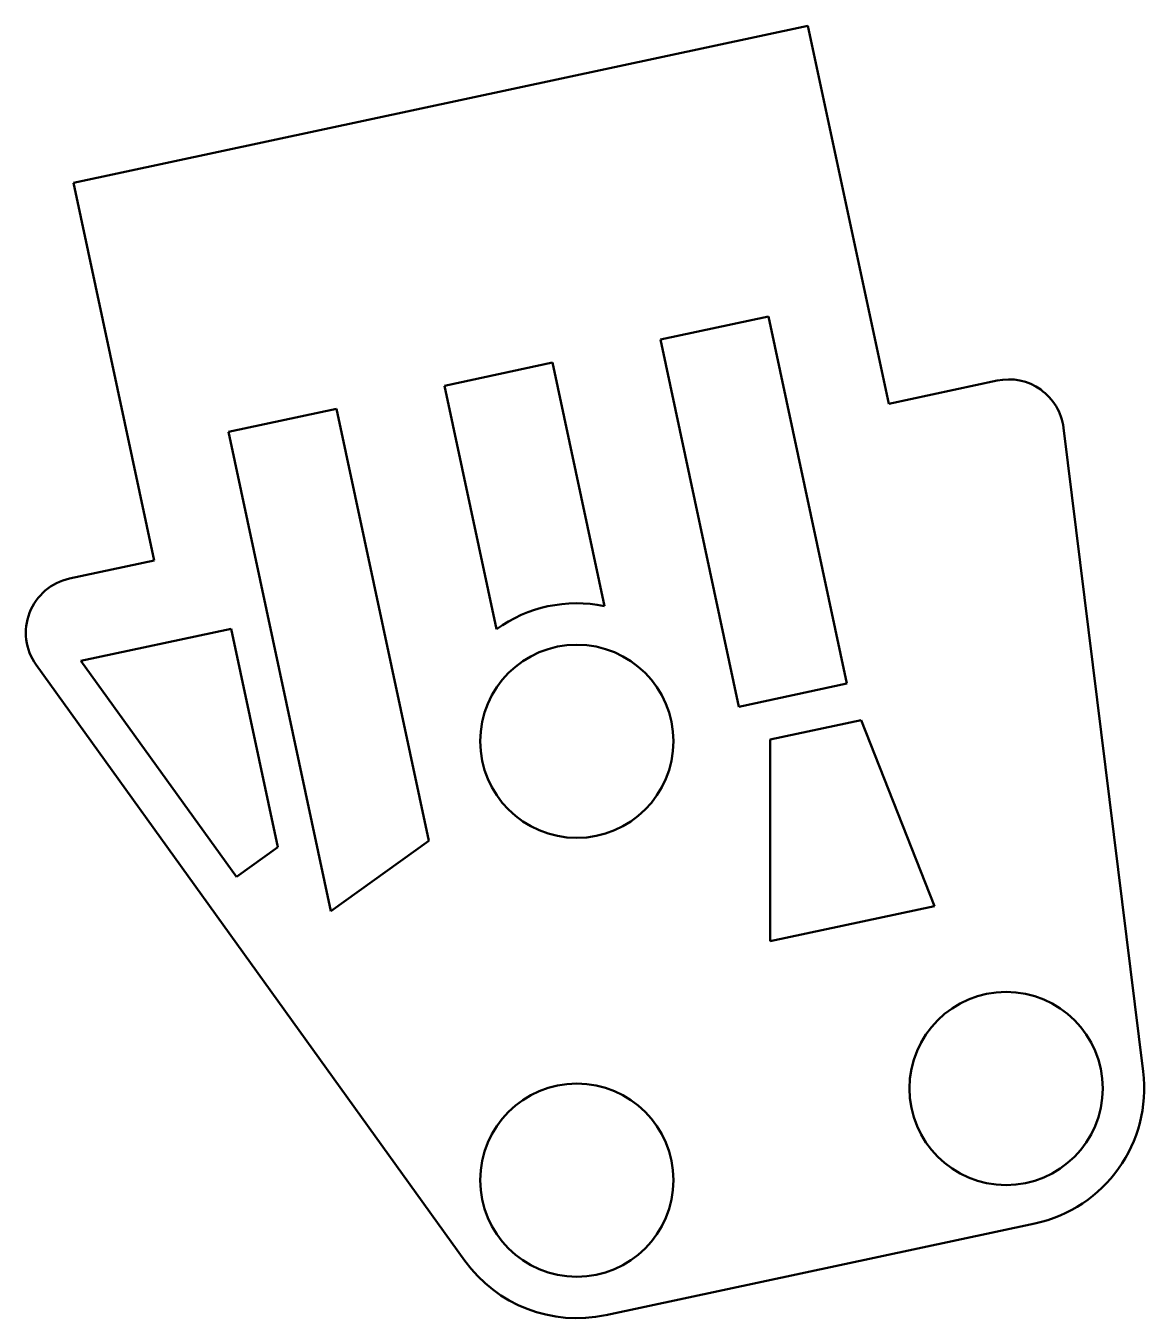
# Model space of a CAD drawing. Header units: millimetres. Extents: x 196 to 398, y 93 to 327.
import ezdxf

# ---------------------------------------------------------------- set-up
doc = ezdxf.new("R2010")
doc.units = ezdxf.units.MM
doc.layers.add('Visible (ISO)', color=7, linetype='Continuous', lineweight=50)

msp = doc.modelspace()

# ---------------------------------------------------------------- linework, layer by layer
at = {"layer": 'Visible (ISO)'}
for p, q in [((337.37, 327.05), (204.37, 298.64)), ((352, 258.6), (337.37, 327.05)), ((204.37, 298.64), (219, 230.19)), ((310.66, 270.22), (330.22, 274.39)), ((330.22, 274.39), (344.42, 207.89)), ((324.86, 203.72), (310.66, 270.22)), ((271.54, 261.86), (291.1, 266.04)), ((291.1, 266.04), (300.52, 221.95)), ((371.64, 262.79), (352, 258.6)), ((280.96, 217.77), (271.54, 261.86)), ((232.42, 253.5), (251.98, 257.68)), ((251.98, 257.68), (268.69, 179.44)), ((250.96, 166.7), (232.42, 253.5)), ((398.08, 137.63), (383.65, 254.24)), ((219, 230.19), (203.64, 226.91)), ((205.71, 212.01), (232.89, 217.81)), ((232.89, 217.81), (241.34, 178.25)), ((197.61, 211.29), (275.23, 103.35)), ((233.86, 172.87), (205.71, 212.01)), ((344.42, 207.89), (324.86, 203.72)), ((330.52, 197.77), (347.02, 201.29)), ((347.02, 201.29), (360.28, 167.57)), ((330.52, 161.22), (330.52, 197.77)), ((241.34, 178.25), (233.86, 172.87)), ((268.69, 179.44), (250.96, 166.7)), ((360.28, 167.57), (330.52, 161.22)), ((378.49, 110.11), (300.75, 93.5))]:
    msp.add_line(p, q, dxfattribs=at)
for centre in [(295.52, 197.45), (373.27, 134.56), (295.52, 117.95)]:
    msp.add_circle(centre, 17.5, dxfattribs=at)
for centre, radius, start, end in [((373.73, 253.01), 10, 7.053, 102.0574), ((205.73, 217.13), 10, 102.0574, 215.7191), ((295.52, 197.45), 25, 78.4793, 125.6356), ((373.27, 134.56), 25, 282.0574, 7.053), ((295.52, 117.95), 25, 215.7191, 282.0574)]:
    msp.add_arc(centre, radius, start, end, dxfattribs=at)

doc.saveas('drawing.dxf')
